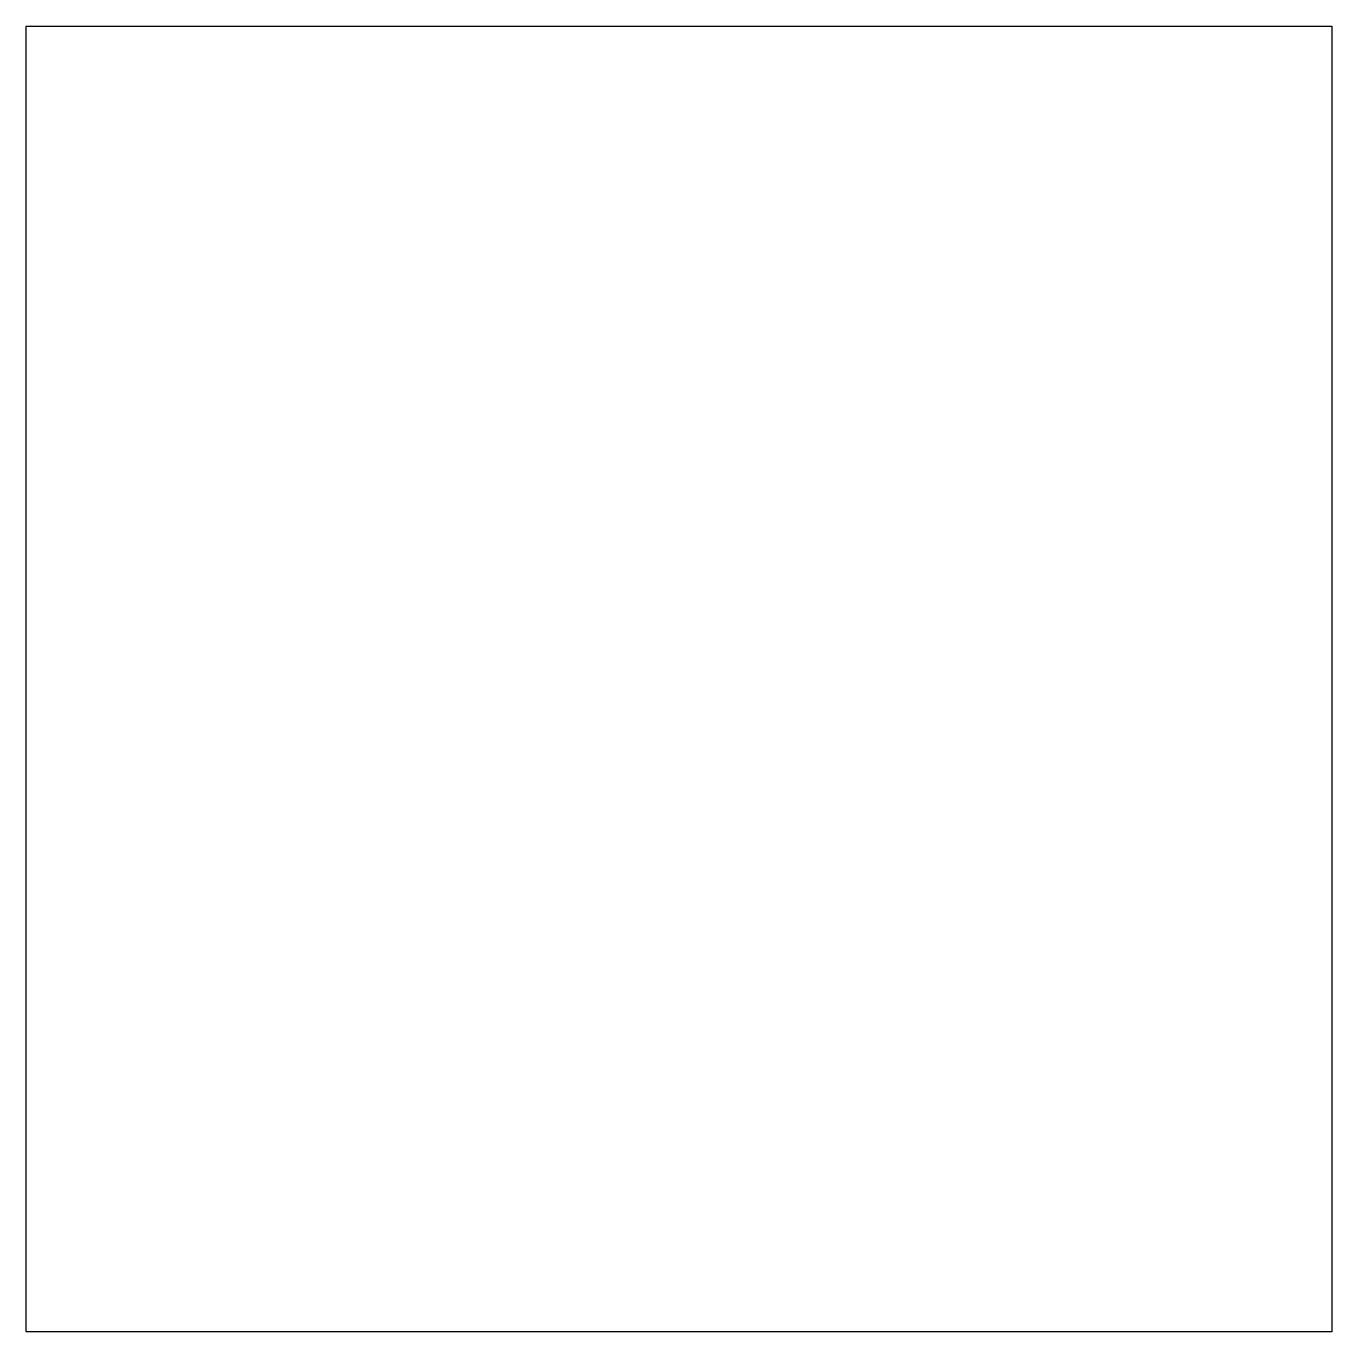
# Model space of a CAD drawing. Extents: x 252.5 to 255, y -15.5 to -13.
import ezdxf

# ---------------------------------------------------------------- set-up
doc = ezdxf.new("R2010")
doc.units = 0
doc.layers.add('Layer_1', color=7, linetype='CONTINUOUS')

msp = doc.modelspace()

# ---------------------------------------------------------------- linework, layer by layer
at = {"layer": 'Layer_1', "color": 7}
msp.add_lwpolyline([(252.49999, -13.00001), (254.99999, -13.00001), (254.99999, -15.50001), (252.49999, -15.50001)], close=True, dxfattribs=at)

doc.saveas('drawing.dxf')
